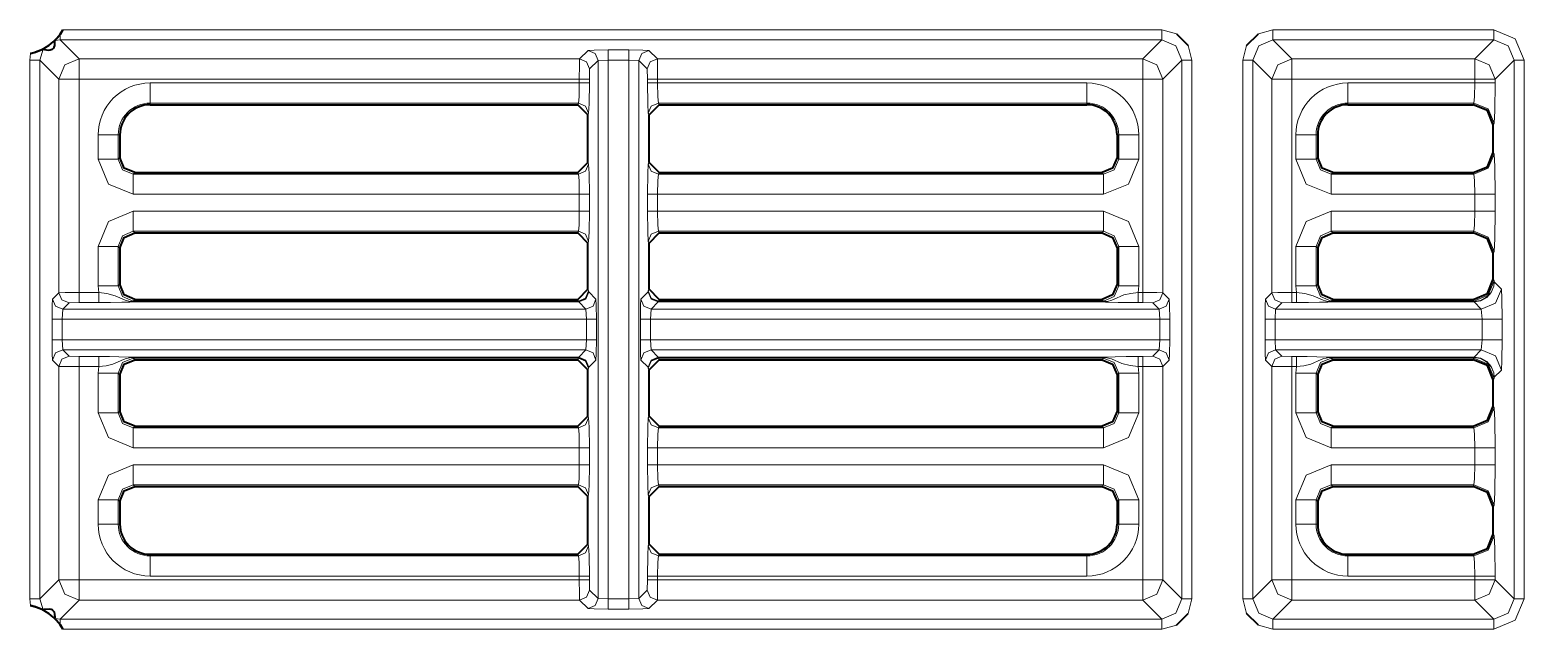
# Model space of a CAD drawing. Header units: millimetres. Extents: x 0 to 2941, y -405 to 1422.
# Drawn here: x 194.6 to 268.8, y 915.7 to 945.5 of the extents above; entities that cross this region are included whole.
import ezdxf

# ---------------------------------------------------------------- set-up
doc = ezdxf.new("R2010")
doc.units = ezdxf.units.MM
doc.layers.add('FINE', color=9, linetype='Continuous')
doc.layers.add('OUTLINE', color=7, linetype='Continuous')

msp = doc.modelspace()

# ---------------------------------------------------------------- linework, layer by layer
at = {"layer": 'FINE', "lineweight": 9}
for p, q in [((195.824, 944.944), (196.079, 944.977)), ((197.023, 944.034), (196.079, 944.977)), ((196.079, 944.977), (250.804, 944.977)), ((250.804, 945.477), (196.224, 945.477)), ((250.804, 944.977), (249.86, 944.034)), ((251.531, 945.289), (250.804, 945.477)), ((256.329, 945.477), (255.602, 945.289)), ((267.304, 945.477), (256.329, 945.477)), ((256.329, 944.977), (267.304, 944.977)), ((257.273, 944.034), (256.329, 944.977)), ((266.36, 944.034), (267.304, 944.977)), ((194.615, 944.301), (194.58, 943.978)), ((195.079, 943.978), (195.237, 944.517)), ((222.304, 944.454), (221.884, 944.034)), ((224.33, 944.479), (223.304, 944.479)), ((225.749, 944.034), (225.329, 944.454)), ((255.018, 944.705), (254.83, 943.978)), ((194.58, 943.978), (194.58, 917.203)), ((221.884, 944.034), (197.023, 944.034)), ((222.371, 943.034), (222.384, 943.534)), ((222.384, 943.534), (222.804, 943.954)), ((222.804, 943.954), (223.304, 943.979)), ((222.804, 943.954), (222.804, 917.227)), ((223.304, 943.979), (224.33, 943.979)), ((223.304, 917.202), (223.304, 943.979)), ((224.33, 943.979), (224.829, 943.954)), ((224.33, 943.979), (224.33, 917.202)), ((224.829, 943.954), (225.249, 943.534)), ((224.829, 917.227), (224.829, 943.954)), ((225.249, 943.534), (225.262, 943.034)), ((249.86, 944.034), (225.749, 944.034)), ((250.86, 943.034), (251.804, 943.978)), ((251.804, 943.978), (251.804, 917.203)), ((254.83, 943.978), (254.83, 917.203)), ((255.33, 917.203), (255.33, 943.978)), ((255.33, 943.978), (256.273, 943.034)), ((266.36, 944.034), (257.273, 944.034)), ((268.304, 943.978), (267.36, 943.034)), ((268.304, 917.203), (268.304, 943.978)), ((268.804, 943.978), (268.804, 917.203)), ((196.023, 943.034), (196.023, 932.415)), ((197.023, 943.034), (221.871, 943.034)), ((222.371, 942.839), (222.371, 943.034)), ((225.262, 943.034), (225.262, 942.839)), ((247.085, 942.839), (225.762, 942.839)), ((256.273, 943.034), (256.273, 932.415)), ((257.273, 943.034), (266.36, 943.034)), ((266.36, 942.839), (260.049, 942.839)), ((266.36, 942.839), (266.36, 943.034)), ((267.36, 943.034), (267.36, 942.839)), ((200.549, 941.84), (221.834, 941.84)), ((200.549, 941.759), (200.549, 941.84)), ((221.834, 941.84), (221.793, 941.759)), ((222.293, 941.258), (222.334, 941.341)), ((225.299, 941.341), (225.34, 941.258)), ((247.085, 941.84), (247.085, 941.759)), ((260.049, 941.84), (266.311, 941.84)), ((260.049, 941.759), (260.049, 941.84)), ((266.27, 941.759), (266.311, 941.84)), ((267.31, 940.841), (267.269, 940.758)), ((198.967, 940.258), (199.049, 940.258)), ((198.967, 939.055), (198.967, 940.258)), ((248.585, 940.258), (248.666, 940.258)), ((248.666, 940.258), (248.666, 939.055)), ((249.665, 939.055), (249.665, 940.258)), ((257.469, 940.258), (257.469, 939.055)), ((258.467, 940.258), (258.549, 940.258)), ((258.467, 939.055), (258.467, 940.258)), ((199.049, 939.136), (198.967, 939.055)), ((248.666, 939.055), (248.585, 939.136)), ((258.549, 939.136), (258.467, 939.055)), ((267.269, 939.387), (267.31, 939.305)), ((199.716, 938.306), (199.798, 938.388)), ((221.834, 938.306), (199.716, 938.306)), ((221.793, 938.388), (221.834, 938.306)), ((222.334, 938.805), (222.293, 938.887)), ((225.34, 938.887), (225.299, 938.805)), ((225.799, 938.306), (225.84, 938.388)), ((247.917, 938.306), (225.799, 938.306)), ((247.836, 938.388), (247.917, 938.306)), ((259.216, 938.306), (259.298, 938.388)), ((266.311, 938.306), (259.216, 938.306)), ((266.311, 938.306), (266.27, 938.388)), ((199.716, 937.307), (221.871, 937.307)), ((222.371, 936.467), (222.371, 937.307)), ((225.262, 937.307), (225.262, 936.467)), ((225.762, 937.307), (247.917, 937.307)), ((225.762, 936.467), (225.762, 937.307)), ((259.216, 937.307), (266.36, 937.307)), ((266.36, 936.467), (266.36, 937.307)), ((267.36, 937.307), (267.36, 936.467)), ((247.917, 936.467), (225.762, 936.467)), ((266.36, 936.467), (259.216, 936.467)), ((199.716, 935.469), (221.834, 935.469)), ((199.798, 935.387), (199.716, 935.469)), ((221.834, 935.469), (221.793, 935.387)), ((225.799, 935.469), (247.917, 935.469)), ((225.84, 935.387), (225.799, 935.469)), ((247.917, 935.469), (247.836, 935.387)), ((259.216, 935.469), (266.311, 935.469)), ((259.298, 935.387), (259.216, 935.469)), ((266.27, 935.387), (266.311, 935.469)), ((198.967, 934.72), (199.049, 934.638)), ((198.967, 932.755), (198.967, 934.72)), ((222.293, 934.887), (222.334, 934.969)), ((249.665, 932.755), (249.665, 934.72)), ((267.31, 934.47), (267.269, 934.388)), ((267.269, 933.087), (267.31, 933.005)), ((267.31, 933.005), (267.32, 932.956)), ((196.023, 932.415), (195.708, 932.1)), ((199.049, 932.836), (198.967, 932.755)), ((222.334, 932.505), (222.293, 932.587)), ((225.299, 932.505), (225.291, 932.457)), ((225.34, 932.587), (225.299, 932.505)), ((256.273, 932.415), (255.958, 932.1)), ((267.32, 932.956), (267.675, 932.6)), ((196.182, 931.1), (196.208, 931.6)), ((196.208, 931.6), (196.523, 931.915)), ((222.199, 931.6), (196.208, 931.6)), ((196.523, 931.915), (197.023, 931.928)), ((197.023, 931.928), (197.999, 931.928)), ((199.716, 932.006), (199.798, 932.087)), ((221.842, 931.974), (199.716, 931.974)), ((199.716, 931.957), (221.842, 931.957)), ((221.834, 932.006), (221.842, 931.974)), ((221.842, 931.957), (222.199, 931.6)), ((222.199, 931.6), (222.225, 931.1)), ((225.408, 931.1), (225.434, 931.6)), ((225.434, 931.6), (225.791, 931.957)), ((250.675, 931.6), (225.434, 931.6)), ((225.791, 931.957), (247.917, 931.957)), ((225.799, 932.006), (225.84, 932.087)), ((247.917, 932.006), (225.799, 932.006)), ((247.836, 932.087), (247.917, 932.006)), ((249.634, 931.928), (249.86, 931.928)), ((249.86, 931.928), (250.36, 931.915)), ((250.36, 931.915), (250.675, 931.6)), ((250.675, 931.6), (250.701, 931.1)), ((256.432, 931.1), (256.458, 931.6)), ((256.458, 931.6), (256.773, 931.915)), ((266.676, 931.6), (256.458, 931.6)), ((256.773, 931.915), (257.273, 931.928)), ((257.273, 931.928), (257.499, 931.928)), ((266.318, 931.974), (259.216, 931.974)), ((259.216, 931.957), (266.318, 931.957)), ((266.311, 932.006), (266.27, 932.087)), ((266.322, 931.974), (266.311, 932.006)), ((266.318, 931.974), (266.322, 931.974)), ((266.676, 931.6), (266.318, 931.957)), ((266.714, 931.1), (266.676, 931.6)), ((195.682, 931.1), (195.682, 930.074)), ((196.182, 930.074), (196.182, 931.1)), ((225.408, 931.1), (250.701, 931.1)), ((225.408, 930.074), (225.408, 931.1)), ((250.701, 931.1), (250.701, 930.074)), ((251.201, 930.074), (251.201, 931.1)), ((255.933, 931.1), (255.933, 930.074)), ((256.432, 931.1), (266.714, 931.1)), ((256.432, 930.074), (256.432, 931.1)), ((266.714, 930.074), (266.714, 931.1)), ((267.714, 931.1), (267.714, 930.074)), ((222.225, 930.074), (196.182, 930.074)), ((196.208, 929.575), (196.182, 930.074)), ((250.701, 930.074), (225.408, 930.074)), ((225.434, 929.575), (225.408, 930.074)), ((250.701, 930.074), (250.675, 929.575)), ((256.458, 929.575), (256.432, 930.074)), ((266.714, 930.074), (256.432, 930.074)), ((266.676, 929.575), (266.714, 930.074)), ((196.208, 929.575), (222.199, 929.575)), ((196.523, 929.259), (196.208, 929.575)), ((222.199, 929.575), (221.842, 929.218)), ((225.434, 929.575), (250.675, 929.575)), ((225.791, 929.218), (225.434, 929.575)), ((250.675, 929.575), (250.36, 929.259)), ((256.458, 929.575), (266.676, 929.575)), ((256.773, 929.259), (256.458, 929.575)), ((266.318, 929.218), (266.676, 929.575)), ((195.708, 929.075), (196.023, 928.76)), ((196.023, 928.76), (196.023, 918.147)), ((197.023, 929.247), (196.523, 929.259)), ((197.999, 929.247), (197.023, 929.247)), ((197.023, 928.747), (197.999, 928.747)), ((197.023, 918.147), (197.023, 928.747)), ((197.999, 928.747), (197.969, 928.42)), ((221.842, 929.218), (199.716, 929.218)), ((199.716, 929.201), (221.842, 929.201)), ((221.834, 929.169), (221.793, 929.087)), ((221.842, 929.201), (221.834, 929.169)), ((222.293, 928.587), (222.334, 928.669)), ((222.334, 928.669), (222.342, 928.718)), ((224.934, 929.075), (225.291, 928.718)), ((225.291, 928.718), (225.299, 928.669)), ((225.299, 928.669), (225.34, 928.587)), ((247.917, 929.218), (225.791, 929.218)), ((225.791, 929.201), (247.917, 929.201)), ((225.799, 929.169), (225.791, 929.201)), ((225.799, 929.169), (247.917, 929.169)), ((225.84, 929.087), (225.799, 929.169)), ((247.917, 929.169), (247.836, 929.087)), ((249.86, 929.247), (249.634, 929.247)), ((249.634, 928.747), (249.86, 928.747)), ((249.665, 928.42), (249.634, 928.747)), ((250.36, 929.259), (249.86, 929.247)), ((255.958, 929.075), (256.273, 928.76)), ((257.273, 928.747), (257.499, 928.747)), ((257.499, 928.747), (257.469, 928.42)), ((266.318, 929.218), (259.216, 929.218)), ((259.216, 929.201), (266.318, 929.201)), ((259.298, 929.087), (259.216, 929.169)), ((259.216, 929.169), (266.311, 929.169)), ((266.27, 929.087), (266.311, 929.169)), ((266.311, 929.169), (266.322, 929.201)), ((266.318, 929.218), (266.325, 929.218)), ((266.322, 929.201), (266.318, 929.201)), ((267.675, 928.575), (267.32, 928.219)), ((198.967, 928.42), (199.049, 928.339)), ((198.967, 926.455), (198.967, 928.42)), ((248.585, 928.339), (248.666, 928.42)), ((248.666, 928.42), (248.666, 926.455)), ((249.665, 926.455), (249.665, 928.42)), ((258.467, 928.42), (258.549, 928.339)), ((258.467, 926.455), (258.467, 928.42)), ((267.31, 928.17), (267.269, 928.088)), ((267.32, 928.219), (267.31, 928.17)), ((199.049, 926.536), (198.967, 926.455)), ((248.666, 926.455), (248.585, 926.536)), ((258.549, 926.536), (258.467, 926.455)), ((267.269, 926.787), (267.31, 926.705)), ((199.716, 925.706), (199.798, 925.787)), ((222.334, 926.205), (222.293, 926.287)), ((225.34, 926.287), (225.299, 926.205)), ((225.799, 925.706), (225.84, 925.787)), ((247.917, 925.706), (225.799, 925.706)), ((247.836, 925.787), (247.917, 925.706)), ((266.311, 925.706), (266.27, 925.787)), ((199.716, 924.707), (221.871, 924.707)), ((222.371, 923.867), (222.371, 924.707)), ((225.262, 924.707), (225.262, 923.867)), ((225.762, 924.707), (247.917, 924.707)), ((225.762, 923.867), (225.762, 924.707)), ((259.216, 924.707), (266.36, 924.707)), ((266.36, 923.867), (266.36, 924.707)), ((267.36, 924.707), (267.36, 923.867)), ((247.917, 923.867), (225.762, 923.867)), ((266.36, 923.867), (259.216, 923.867)), ((247.917, 922.869), (247.836, 922.787)), ((259.216, 922.869), (266.311, 922.869)), ((259.298, 922.787), (259.216, 922.869)), ((266.27, 922.787), (266.311, 922.869)), ((198.967, 922.12), (199.049, 922.038)), ((198.967, 920.922), (198.967, 922.12)), ((222.293, 922.288), (222.334, 922.369)), ((225.299, 922.369), (225.34, 922.288)), ((248.585, 922.038), (248.666, 922.12)), ((248.666, 922.12), (248.666, 920.922)), ((249.665, 920.922), (249.665, 922.12)), ((258.467, 922.12), (258.549, 922.038)), ((267.31, 921.87), (267.269, 921.787)), ((199.049, 920.922), (198.967, 920.922)), ((248.666, 920.922), (248.585, 920.922)), ((267.269, 920.422), (267.31, 920.34)), ((222.334, 919.84), (222.293, 919.922)), ((225.34, 919.922), (225.299, 919.84)), ((221.793, 919.422), (221.834, 919.341)), ((225.799, 919.341), (225.84, 919.422)), ((247.085, 919.341), (225.799, 919.341)), ((247.085, 919.422), (247.085, 919.341)), ((266.311, 919.341), (266.27, 919.422)), ((200.549, 918.342), (221.871, 918.342)), ((222.371, 918.147), (222.371, 918.342)), ((225.262, 918.342), (225.262, 918.147)), ((260.049, 918.342), (266.36, 918.342)), ((266.36, 918.147), (266.36, 918.342)), ((267.36, 918.342), (267.36, 918.147)), ((196.023, 918.147), (195.079, 917.203)), ((222.384, 917.647), (222.371, 918.147)), ((222.804, 917.227), (222.384, 917.647)), ((225.249, 917.647), (224.829, 917.227)), ((225.262, 918.147), (225.249, 917.647)), ((251.804, 917.203), (250.86, 918.147)), ((267.36, 918.147), (268.304, 917.203)), ((194.58, 917.203), (194.615, 916.88)), ((196.079, 916.204), (197.023, 917.147)), ((197.023, 917.147), (221.884, 917.147)), ((221.884, 917.147), (222.304, 916.727)), ((223.304, 916.702), (224.33, 916.702)), ((224.829, 917.227), (224.33, 917.202)), ((225.329, 916.727), (225.749, 917.147)), ((225.749, 917.147), (249.86, 917.147)), ((252.115, 916.476), (252.303, 917.203)), ((254.83, 917.203), (255.018, 916.476)), ((256.329, 916.204), (257.273, 917.147)), ((257.273, 917.147), (266.36, 917.147)), ((267.304, 916.204), (266.36, 917.147)), ((196.079, 916.204), (195.824, 916.237)), ((267.304, 916.204), (256.329, 916.204)), ((196.224, 915.704), (250.804, 915.704)), ((250.804, 915.704), (251.531, 915.892)), ((255.602, 915.892), (256.329, 915.704)), ((256.329, 915.704), (267.304, 915.704))]:
    msp.add_line(p, q, dxfattribs=at)
for points in [[(196.079, 944.977), (196.079, 945.056), (196.079, 945.255)], [(250.804, 944.977), (250.804, 945.128), (250.804, 945.477)], [(250.804, 944.977), (251.511, 944.685), (251.804, 943.978)], [(255.33, 943.978), (255.622, 944.685), (256.329, 944.977)], [(256.329, 945.477), (256.329, 945.128), (256.329, 944.977)], [(267.304, 944.977), (267.304, 945.128), (267.304, 945.477)], [(267.304, 945.477), (268.365, 945.038), (268.804, 943.978)], [(267.304, 944.977), (268.011, 944.685), (268.304, 943.978)], [(223.304, 944.479), (222.606, 944.472), (222.304, 944.454)], [(222.804, 943.954), (222.657, 944.307), (222.304, 944.454)], [(223.304, 943.979), (223.304, 944.328), (223.304, 944.479)], [(224.33, 943.979), (224.33, 944.328), (224.33, 944.479)], [(225.329, 944.454), (225.027, 944.472), (224.33, 944.479)], [(224.829, 943.954), (224.976, 944.307), (225.329, 944.454)], [(252.303, 917.203), (252.303, 943.978), (252.115, 944.705)], [(195.079, 943.978), (194.928, 943.978), (194.58, 943.978)], [(195.079, 917.203), (195.079, 943.978), (196.023, 943.034)], [(197.023, 944.034), (196.316, 943.741), (196.023, 943.034)], [(197.023, 944.034), (197.023, 943.732), (197.023, 943.034)], [(221.884, 944.034), (221.875, 943.732), (221.871, 943.034)], [(222.384, 943.534), (222.237, 943.887), (221.884, 944.034)], [(225.249, 943.534), (225.396, 943.887), (225.749, 944.034)], [(225.762, 943.034), (225.758, 943.732), (225.749, 944.034)], [(249.86, 944.034), (249.86, 943.732), (249.86, 943.034)], [(250.86, 943.034), (250.567, 943.741), (249.86, 944.034)], [(252.303, 943.978), (251.954, 943.978), (251.804, 943.978)], [(254.83, 943.978), (255.179, 943.978), (255.33, 943.978)], [(257.273, 944.034), (256.566, 943.741), (256.273, 943.034)], [(257.273, 944.034), (257.273, 943.732), (257.273, 943.034)], [(266.36, 944.034), (267.067, 943.741), (267.36, 943.034)], [(266.36, 943.034), (266.36, 943.732), (266.36, 944.034)], [(268.804, 943.978), (268.455, 943.978), (268.304, 943.978)], [(196.023, 943.034), (196.325, 943.034), (197.023, 943.034)], [(197.999, 932.428), (197.023, 932.428), (197.023, 943.034)], [(221.871, 943.034), (221.871, 942.839), (200.549, 942.839)], [(200.549, 941.84), (200.549, 942.15), (200.549, 942.839)], [(221.871, 942.839), (221.861, 942.15), (221.834, 941.84)], [(222.371, 943.034), (222.22, 943.034), (221.871, 943.034)], [(222.371, 942.839), (222.22, 942.839), (221.871, 942.839)], [(222.334, 941.341), (222.36, 941.806), (222.371, 942.839)], [(225.262, 943.034), (225.413, 943.034), (225.762, 943.034)], [(225.262, 942.839), (225.413, 942.839), (225.762, 942.839)], [(225.262, 942.839), (225.273, 941.806), (225.299, 941.341)], [(225.762, 942.839), (225.762, 943.034), (249.86, 943.034)], [(225.799, 941.84), (225.773, 942.15), (225.762, 942.839)], [(247.085, 941.84), (247.085, 942.15), (247.085, 942.839)], [(249.86, 943.034), (249.86, 932.428), (249.634, 932.428), (249.665, 932.755)], [(249.86, 943.034), (250.558, 943.034), (250.86, 943.034)], [(251.175, 932.1), (250.86, 932.415), (250.86, 943.034)], [(256.273, 943.034), (256.575, 943.034), (257.273, 943.034)], [(257.499, 932.428), (257.273, 932.428), (257.273, 943.034)], [(260.049, 941.84), (260.049, 942.15), (260.049, 942.839)], [(266.311, 941.84), (266.346, 942.15), (266.36, 942.839)], [(266.36, 943.034), (267.058, 943.034), (267.36, 943.034)], [(266.36, 942.839), (267.058, 942.839), (267.36, 942.839)], [(267.36, 942.839), (267.346, 941.462), (267.31, 940.841)], [(222.334, 941.341), (222.187, 941.693), (221.834, 941.84)], [(225.299, 941.341), (225.446, 941.693), (225.799, 941.84)], [(225.84, 941.759), (225.799, 941.84), (247.085, 941.84)], [(266.311, 941.84), (267.017, 941.547), (267.31, 940.841)], [(197.969, 940.258), (198.657, 940.258), (198.967, 940.258)], [(197.969, 940.258), (197.969, 939.055), (198.48, 937.819), (199.716, 937.307)], [(248.666, 940.258), (248.976, 940.258), (249.665, 940.258)], [(257.469, 940.258), (258.157, 940.258), (258.467, 940.258)], [(197.969, 939.055), (198.657, 939.055), (198.967, 939.055)], [(199.716, 938.306), (199.185, 938.524), (198.967, 939.055)], [(248.666, 939.055), (248.448, 938.524), (247.917, 938.306)], [(247.917, 937.307), (249.153, 937.819), (249.665, 939.055)], [(248.666, 939.055), (248.976, 939.055), (249.665, 939.055)], [(257.469, 939.055), (258.157, 939.055), (258.467, 939.055)], [(257.469, 939.055), (257.98, 937.819), (259.216, 937.307)], [(259.216, 938.306), (258.685, 938.524), (258.467, 939.055)], [(266.311, 938.306), (267.017, 938.599), (267.31, 939.305)], [(267.31, 939.305), (267.346, 938.684), (267.36, 937.307)], [(199.716, 937.307), (199.716, 937.996), (199.716, 938.306)], [(221.834, 938.306), (222.187, 938.452), (222.334, 938.805)], [(221.834, 938.306), (221.861, 937.996), (221.871, 937.307)], [(222.371, 937.307), (222.36, 938.34), (222.334, 938.805)], [(225.299, 938.805), (225.273, 938.34), (225.262, 937.307)], [(225.299, 938.805), (225.446, 938.452), (225.799, 938.306)], [(225.762, 937.307), (225.773, 937.996), (225.799, 938.306)], [(247.917, 937.307), (247.917, 937.996), (247.917, 938.306)], [(259.216, 937.307), (259.216, 937.996), (259.216, 938.306)], [(266.36, 937.307), (266.346, 937.996), (266.311, 938.306)], [(221.871, 937.307), (221.871, 936.467), (199.716, 936.467)], [(222.371, 937.307), (222.22, 937.307), (221.871, 937.307)], [(225.762, 937.307), (225.413, 937.307), (225.262, 937.307)], [(266.36, 937.307), (267.058, 937.307), (267.36, 937.307)], [(199.716, 936.467), (198.48, 935.956), (197.969, 934.72)], [(199.716, 936.467), (199.716, 935.779), (199.716, 935.469)], [(221.871, 936.467), (221.861, 935.779), (221.834, 935.469)], [(222.371, 936.467), (222.22, 936.467), (221.871, 936.467)], [(222.334, 934.969), (222.36, 935.435), (222.371, 936.467)], [(225.762, 936.467), (225.413, 936.467), (225.262, 936.467)], [(225.262, 936.467), (225.273, 935.435), (225.299, 934.969), (225.34, 934.887)], [(225.799, 935.469), (225.773, 935.779), (225.762, 936.467)], [(247.917, 936.467), (247.917, 935.779), (247.917, 935.469)], [(249.665, 934.72), (249.153, 935.956), (247.917, 936.467)], [(259.216, 936.467), (257.98, 935.956), (257.469, 934.72)], [(259.216, 936.467), (259.216, 935.779), (259.216, 935.469)], [(266.311, 935.469), (266.346, 935.779), (266.36, 936.467)], [(266.36, 936.467), (267.058, 936.467), (267.36, 936.467)], [(267.36, 936.467), (267.346, 935.091), (267.31, 934.47)], [(198.967, 934.72), (199.185, 935.251), (199.716, 935.469)], [(222.334, 934.969), (222.187, 935.322), (221.834, 935.469)], [(225.799, 935.469), (225.446, 935.322), (225.299, 934.969)], [(247.917, 935.469), (248.448, 935.251), (248.666, 934.72)], [(258.467, 934.72), (258.685, 935.251), (259.216, 935.469)], [(266.311, 935.469), (267.017, 935.176), (267.31, 934.47)], [(198.967, 934.72), (198.657, 934.72), (197.969, 934.72)], [(197.969, 934.72), (197.969, 932.755), (197.999, 932.428)], [(248.585, 934.638), (248.666, 934.72), (248.666, 932.755), (248.585, 932.836)], [(249.665, 934.72), (248.976, 934.72), (248.666, 934.72)], [(258.467, 934.72), (258.157, 934.72), (257.469, 934.72)], [(257.469, 934.72), (257.469, 932.755), (257.499, 932.428)], [(258.549, 932.836), (258.467, 932.755), (258.467, 934.72), (258.549, 934.638)], [(266.311, 932.006), (267.017, 932.299), (267.31, 933.005)], [(197.023, 932.428), (196.325, 932.424), (196.023, 932.415)], [(196.523, 931.915), (196.17, 932.062), (196.023, 932.415)], [(197.023, 931.928), (197.023, 932.079), (197.023, 932.428)], [(198.967, 932.755), (198.657, 932.755), (197.969, 932.755)], [(197.999, 931.928), (197.999, 932.079), (197.999, 932.428)], [(199.716, 931.974), (199.646, 931.976), (199.559, 931.985), (199.32, 932.045), (198.82, 932.267), (198.406, 932.378), (197.999, 932.428)], [(199.716, 932.006), (199.185, 932.224), (198.967, 932.755)], [(222.334, 932.505), (222.187, 932.153), (221.834, 932.006)], [(222.342, 932.457), (222.194, 932.117), (221.842, 931.974)], [(222.342, 932.457), (222.195, 932.104), (221.842, 931.957)], [(222.699, 932.1), (222.342, 932.457), (222.334, 932.505)], [(225.291, 932.457), (224.934, 932.1), (224.916, 931.798), (224.909, 931.1)], [(225.791, 931.957), (225.438, 932.104), (225.291, 932.457)], [(225.791, 931.974), (225.439, 932.117), (225.291, 932.457)], [(225.799, 932.006), (225.446, 932.153), (225.299, 932.505)], [(248.666, 932.755), (248.448, 932.224), (247.917, 932.006)], [(249.634, 932.428), (249.27, 932.385), (248.927, 932.307), (248.409, 932.082), (248.272, 932.031), (248.166, 932.002), (248.02, 931.979), (247.95, 931.974), (247.917, 931.974)], [(249.665, 932.755), (248.976, 932.755), (248.666, 932.755)], [(249.634, 932.428), (249.634, 932.079), (249.634, 931.928)], [(249.86, 932.428), (249.86, 932.079), (249.86, 931.928)], [(250.86, 932.415), (250.558, 932.424), (249.86, 932.428)], [(250.86, 932.415), (250.713, 932.062), (250.36, 931.915)], [(257.273, 932.428), (256.575, 932.424), (256.273, 932.415)], [(256.773, 931.915), (256.42, 932.062), (256.273, 932.415)], [(257.273, 931.928), (257.273, 932.079), (257.273, 932.428)], [(258.467, 932.755), (258.157, 932.755), (257.469, 932.755)], [(257.499, 931.928), (257.499, 932.079), (257.499, 932.428)], [(259.216, 931.974), (259.146, 931.976), (259.059, 931.985), (258.82, 932.045), (258.32, 932.267), (257.906, 932.378), (257.499, 932.428)], [(259.216, 932.006), (258.685, 932.224), (258.467, 932.755)], [(266.318, 931.957), (266.325, 931.957), (266.654, 932.015), (266.945, 932.178), (267.167, 932.427), (267.295, 932.738), (267.319, 932.932), (267.32, 932.956)], [(266.322, 931.974), (266.651, 932.031), (266.943, 932.19), (267.166, 932.435), (267.294, 932.74), (267.319, 932.932), (267.32, 932.956)], [(266.676, 931.6), (267.382, 931.893), (267.675, 932.6)], [(267.675, 932.6), (267.702, 932.147), (267.714, 931.1)], [(195.708, 932.1), (195.69, 931.798), (195.682, 931.1)], [(196.208, 931.6), (195.854, 931.747), (195.708, 932.1)], [(197.999, 931.928), (198.591, 931.931), (199.139, 931.941), (199.547, 931.953), (199.655, 931.957), (199.689, 931.957), (199.716, 931.957)], [(221.793, 932.087), (221.834, 932.006), (199.716, 932.006)], [(199.716, 932.006), (199.716, 931.995), (199.716, 931.974)], [(199.716, 931.957), (199.716, 931.962), (199.716, 931.974)], [(221.842, 931.974), (221.842, 931.962), (221.842, 931.957)], [(222.699, 932.1), (222.553, 931.747), (222.199, 931.6)], [(222.725, 930.074), (222.725, 931.1), (222.717, 931.798), (222.699, 932.1)], [(225.434, 931.6), (225.081, 931.747), (224.934, 932.1)], [(247.917, 932.006), (247.917, 931.995), (247.917, 931.974), (225.791, 931.974), (225.799, 932.006)], [(225.791, 931.957), (225.791, 931.962), (225.791, 931.974)], [(247.917, 931.974), (247.917, 931.962), (247.917, 931.957)], [(247.917, 931.957), (247.93, 931.957), (247.957, 931.957), (248.016, 931.956), (248.065, 931.954), (248.139, 931.952), (248.633, 931.937), (249.104, 931.931), (249.634, 931.928)], [(251.175, 932.1), (251.029, 931.747), (250.675, 931.6)], [(251.201, 931.1), (251.193, 931.798), (251.175, 932.1)], [(255.958, 932.1), (255.94, 931.798), (255.933, 931.1)], [(256.458, 931.6), (256.105, 931.747), (255.958, 932.1)], [(257.499, 931.928), (258.091, 931.931), (258.639, 931.941), (259.047, 931.953), (259.155, 931.957), (259.189, 931.957), (259.216, 931.957)], [(266.311, 932.006), (259.216, 932.006), (259.298, 932.087)], [(259.216, 932.006), (259.216, 931.995), (259.216, 931.974)], [(259.216, 931.957), (259.216, 931.962), (259.216, 931.974)], [(266.318, 931.957), (266.318, 931.962), (266.318, 931.974)], [(266.322, 931.974), (266.323, 931.962), (266.325, 931.957)], [(196.182, 931.1), (195.833, 931.1), (195.682, 931.1)], [(196.182, 931.1), (222.225, 931.1), (222.225, 930.074), (222.199, 929.575)], [(222.725, 931.1), (222.574, 931.1), (222.225, 931.1)], [(225.408, 931.1), (225.06, 931.1), (224.909, 931.1)], [(224.909, 931.1), (224.909, 930.074), (224.916, 929.377), (224.934, 929.075)], [(251.201, 931.1), (251.05, 931.1), (250.701, 931.1)], [(255.933, 931.1), (256.083, 931.1), (256.432, 931.1)], [(266.714, 931.1), (267.412, 931.1), (267.714, 931.1)], [(196.182, 930.074), (195.833, 930.074), (195.682, 930.074)], [(195.682, 930.074), (195.69, 929.377), (195.708, 929.075)], [(222.725, 930.074), (222.574, 930.074), (222.225, 930.074)], [(222.342, 928.718), (222.699, 929.075), (222.717, 929.377), (222.725, 930.074)], [(225.408, 930.074), (225.06, 930.074), (224.909, 930.074)], [(251.201, 930.074), (251.05, 930.074), (250.701, 930.074)], [(251.175, 929.075), (251.193, 929.377), (251.201, 930.074)], [(255.933, 930.074), (256.083, 930.074), (256.432, 930.074)], [(255.933, 930.074), (255.94, 929.377), (255.958, 929.075)], [(266.714, 930.074), (267.412, 930.074), (267.714, 930.074)], [(267.714, 930.074), (267.702, 929.028), (267.675, 928.575)], [(196.208, 929.575), (195.854, 929.428), (195.708, 929.075)], [(222.699, 929.075), (222.553, 929.428), (222.199, 929.575)], [(225.434, 929.575), (225.081, 929.428), (224.934, 929.075)], [(251.175, 929.075), (251.029, 929.428), (250.675, 929.575)], [(255.958, 929.075), (256.105, 929.428), (256.458, 929.575)], [(266.676, 929.575), (267.382, 929.282), (267.675, 928.575)], [(196.523, 929.259), (196.17, 929.113), (196.023, 928.76)], [(196.023, 928.76), (196.325, 928.75), (197.023, 928.747)], [(197.023, 929.247), (197.023, 929.096), (197.023, 928.747)], [(197.999, 929.247), (197.999, 929.096), (197.999, 928.747)], [(199.716, 929.218), (199.704, 929.218), (199.676, 929.218), (199.617, 929.219), (199.568, 929.221), (199.494, 929.223), (199, 929.237), (198.529, 929.244), (197.999, 929.247)], [(197.999, 928.747), (198.363, 928.79), (198.706, 928.868), (199.224, 929.092), (199.361, 929.144), (199.468, 929.173), (199.613, 929.196), (199.683, 929.2), (199.716, 929.201)], [(198.967, 928.42), (199.185, 928.951), (199.716, 929.169)], [(199.716, 929.218), (199.716, 929.213), (199.716, 929.201)], [(199.716, 929.201), (199.716, 929.179), (199.716, 929.169)], [(199.798, 929.087), (199.716, 929.169), (221.834, 929.169)], [(222.334, 928.669), (222.187, 929.022), (221.834, 929.169)], [(222.342, 928.718), (222.195, 929.071), (221.842, 929.218)], [(221.842, 929.218), (221.842, 929.213), (221.842, 929.201)], [(222.342, 928.718), (222.194, 929.058), (221.842, 929.201)], [(225.791, 929.218), (225.438, 929.071), (225.291, 928.718)], [(225.791, 929.201), (225.439, 929.058), (225.291, 928.718)], [(225.799, 929.169), (225.446, 929.022), (225.299, 928.669)], [(249.86, 928.747), (249.86, 918.147), (225.762, 918.147)], [(225.791, 929.201), (225.791, 929.213), (225.791, 929.218)], [(249.634, 929.247), (249.042, 929.244), (248.494, 929.234), (248.086, 929.221), (247.978, 929.218), (247.944, 929.218), (247.917, 929.218)], [(247.917, 929.201), (247.917, 929.213), (247.917, 929.218)], [(247.917, 929.201), (247.917, 929.179), (247.917, 929.169)], [(247.917, 929.201), (247.988, 929.199), (248.074, 929.189), (248.314, 929.13), (248.813, 928.908), (249.227, 928.797), (249.634, 928.747)], [(247.917, 929.169), (248.448, 928.951), (248.666, 928.42)], [(249.634, 928.747), (249.634, 929.096), (249.634, 929.247)], [(249.86, 928.747), (249.86, 929.096), (249.86, 929.247)], [(249.86, 928.747), (250.558, 928.75), (250.86, 928.76)], [(250.86, 928.76), (250.713, 929.113), (250.36, 929.259)], [(250.86, 918.147), (250.86, 928.76), (251.175, 929.075)], [(256.273, 928.76), (256.273, 918.147), (255.33, 917.203)], [(256.273, 928.76), (256.42, 929.113), (256.773, 929.259)], [(256.273, 928.76), (256.575, 928.75), (257.273, 928.747)], [(257.499, 929.247), (257.273, 929.247), (256.773, 929.259)], [(257.273, 928.747), (257.273, 929.096), (257.273, 929.247)], [(266.36, 918.147), (257.273, 918.147), (257.273, 928.747)], [(257.499, 928.747), (257.499, 929.096), (257.499, 929.247)], [(259.216, 929.218), (259.204, 929.218), (259.176, 929.218), (259.117, 929.219), (259.068, 929.221), (258.994, 929.223), (258.5, 929.237), (258.029, 929.244), (257.499, 929.247)], [(257.499, 928.747), (257.863, 928.79), (258.206, 928.868), (258.724, 929.092), (258.861, 929.144), (258.968, 929.173), (259.113, 929.196), (259.183, 929.2), (259.216, 929.201)], [(258.467, 928.42), (258.685, 928.951), (259.216, 929.169)], [(259.216, 929.201), (259.216, 929.213), (259.216, 929.218)], [(259.216, 929.201), (259.216, 929.179), (259.216, 929.169)], [(266.311, 929.169), (267.017, 928.876), (267.31, 928.17)], [(266.318, 929.201), (266.318, 929.213), (266.318, 929.218)], [(266.322, 929.201), (266.323, 929.212), (266.325, 929.218), (266.654, 929.159), (266.945, 928.997), (267.167, 928.747), (267.295, 928.437), (267.319, 928.243), (267.32, 928.219)], [(266.322, 929.201), (266.651, 929.144), (266.943, 928.985), (267.166, 928.74), (267.294, 928.434), (267.319, 928.243), (267.32, 928.219)], [(198.967, 928.42), (198.657, 928.42), (197.969, 928.42)], [(197.969, 928.42), (197.969, 926.455), (198.48, 925.219), (199.716, 924.707)], [(249.665, 928.42), (248.976, 928.42), (248.666, 928.42)], [(258.467, 928.42), (258.157, 928.42), (257.469, 928.42)], [(257.469, 928.42), (257.469, 926.455), (257.98, 925.219), (259.216, 924.707)], [(198.967, 926.455), (198.657, 926.455), (197.969, 926.455)], [(199.716, 925.706), (199.185, 925.924), (198.967, 926.455)], [(248.666, 926.455), (248.448, 925.924), (247.917, 925.706)], [(247.917, 924.707), (249.153, 925.219), (249.665, 926.455)], [(249.665, 926.455), (248.976, 926.455), (248.666, 926.455)], [(258.467, 926.455), (258.157, 926.455), (257.469, 926.455)], [(259.216, 925.706), (258.685, 925.924), (258.467, 926.455)], [(266.311, 925.706), (267.017, 925.999), (267.31, 926.705)], [(267.31, 926.705), (267.346, 926.084), (267.36, 924.707)], [(221.793, 925.787), (221.834, 925.706), (199.716, 925.706)], [(199.716, 925.706), (199.716, 925.396), (199.716, 924.707)], [(221.834, 925.706), (222.187, 925.853), (222.334, 926.205)], [(221.834, 925.706), (221.861, 925.396), (221.871, 924.707)], [(222.371, 924.707), (222.36, 925.74), (222.334, 926.205)], [(225.299, 926.205), (225.273, 925.74), (225.262, 924.707)], [(225.299, 926.205), (225.446, 925.853), (225.799, 925.706)], [(225.762, 924.707), (225.773, 925.396), (225.799, 925.706)], [(247.917, 925.706), (247.917, 925.396), (247.917, 924.707)], [(266.311, 925.706), (259.216, 925.706), (259.298, 925.787)], [(259.216, 925.706), (259.216, 925.396), (259.216, 924.707)], [(266.36, 924.707), (266.346, 925.396), (266.311, 925.706)], [(221.871, 924.707), (221.871, 923.867), (199.716, 923.867)], [(221.871, 924.707), (222.22, 924.707), (222.371, 924.707)], [(225.262, 924.707), (225.413, 924.707), (225.762, 924.707)], [(266.36, 924.707), (267.058, 924.707), (267.36, 924.707)], [(199.716, 923.867), (198.48, 923.356), (197.969, 922.12)], [(199.716, 922.869), (199.716, 923.179), (199.716, 923.867)], [(221.871, 923.867), (221.861, 923.179), (221.834, 922.869)], [(222.371, 923.867), (222.22, 923.867), (221.871, 923.867)], [(222.334, 922.369), (222.36, 922.835), (222.371, 923.867)], [(225.762, 923.867), (225.413, 923.867), (225.262, 923.867)], [(225.262, 923.867), (225.273, 922.835), (225.299, 922.369)], [(225.799, 922.869), (225.773, 923.179), (225.762, 923.867)], [(247.917, 922.869), (247.917, 923.179), (247.917, 923.867)], [(249.665, 922.12), (249.153, 923.356), (247.917, 923.867)], [(259.216, 923.867), (257.98, 923.356), (257.469, 922.12)], [(259.216, 922.869), (259.216, 923.179), (259.216, 923.867)], [(266.311, 922.869), (266.346, 923.179), (266.36, 923.867)], [(266.36, 923.867), (267.058, 923.867), (267.36, 923.867)], [(267.36, 923.867), (267.346, 922.491), (267.31, 921.87)], [(198.967, 922.12), (199.185, 922.651), (199.716, 922.869)], [(199.798, 922.787), (199.716, 922.869), (221.834, 922.869), (221.793, 922.787)], [(222.334, 922.369), (222.187, 922.722), (221.834, 922.869)], [(225.799, 922.869), (225.446, 922.722), (225.299, 922.369)], [(225.84, 922.787), (225.799, 922.869), (247.917, 922.869)], [(247.917, 922.869), (248.448, 922.651), (248.666, 922.12)], [(258.467, 922.12), (258.685, 922.651), (259.216, 922.869)], [(266.311, 922.869), (267.017, 922.576), (267.31, 921.87)], [(198.967, 922.12), (198.657, 922.12), (197.969, 922.12)], [(248.666, 922.12), (248.976, 922.12), (249.665, 922.12)], [(258.467, 922.12), (258.157, 922.12), (257.469, 922.12)], [(258.549, 920.922), (258.467, 920.922), (258.467, 922.12)], [(197.969, 920.922), (198.657, 920.922), (198.967, 920.922)], [(249.665, 920.922), (248.976, 920.922), (248.666, 920.922)], [(257.469, 920.922), (258.157, 920.922), (258.467, 920.922)], [(221.834, 919.341), (222.187, 919.488), (222.334, 919.84)], [(222.371, 918.342), (222.36, 919.375), (222.334, 919.84)], [(225.299, 919.84), (225.273, 919.375), (225.262, 918.342)], [(225.299, 919.84), (225.446, 919.488), (225.799, 919.341)], [(267.31, 920.34), (267.017, 919.634), (266.311, 919.341)], [(267.31, 920.34), (267.346, 919.719), (267.36, 918.342)], [(221.834, 919.341), (200.549, 919.341), (200.549, 919.422)], [(200.549, 918.342), (200.549, 919.031), (200.549, 919.341)], [(221.834, 919.341), (221.861, 919.031), (221.871, 918.342)], [(225.762, 918.342), (225.773, 919.031), (225.799, 919.341)], [(247.085, 918.342), (247.085, 919.031), (247.085, 919.341)], [(266.311, 919.341), (260.049, 919.341), (260.049, 919.422)], [(260.049, 918.342), (260.049, 919.031), (260.049, 919.341)], [(266.36, 918.342), (266.346, 919.031), (266.311, 919.341)], [(221.871, 918.342), (221.871, 918.147), (197.023, 918.147)], [(221.871, 918.342), (222.22, 918.342), (222.371, 918.342)], [(225.262, 918.342), (225.413, 918.342), (225.762, 918.342)], [(225.762, 918.147), (225.762, 918.342), (247.085, 918.342)], [(267.36, 918.342), (267.058, 918.342), (266.36, 918.342)], [(196.023, 918.147), (196.316, 917.44), (197.023, 917.147)], [(196.023, 918.147), (196.325, 918.147), (197.023, 918.147)], [(197.023, 918.147), (197.023, 917.449), (197.023, 917.147)], [(222.371, 918.147), (222.22, 918.147), (221.871, 918.147)], [(221.871, 918.147), (221.875, 917.449), (221.884, 917.147)], [(222.384, 917.647), (222.237, 917.294), (221.884, 917.147)], [(225.249, 917.647), (225.396, 917.294), (225.749, 917.147)], [(225.262, 918.147), (225.413, 918.147), (225.762, 918.147)], [(225.749, 917.147), (225.758, 917.449), (225.762, 918.147)], [(249.86, 918.147), (249.86, 917.449), (249.86, 917.147)], [(249.86, 917.147), (250.567, 917.44), (250.86, 918.147)], [(249.86, 918.147), (250.558, 918.147), (250.86, 918.147)], [(256.273, 918.147), (256.566, 917.44), (257.273, 917.147)], [(256.273, 918.147), (256.575, 918.147), (257.273, 918.147)], [(257.273, 918.147), (257.273, 917.449), (257.273, 917.147)], [(267.36, 918.147), (267.058, 918.147), (266.36, 918.147)], [(267.36, 918.147), (267.067, 917.44), (266.36, 917.147)], [(266.36, 917.147), (266.36, 917.449), (266.36, 918.147)], [(195.237, 916.664), (195.079, 917.203), (194.928, 917.203), (194.58, 917.203)], [(249.86, 917.147), (250.804, 916.204), (196.079, 916.204)], [(222.804, 917.227), (222.657, 916.874), (222.304, 916.727)], [(222.304, 916.727), (222.606, 916.709), (223.304, 916.702)], [(224.33, 917.202), (223.304, 917.202), (222.804, 917.227)], [(223.304, 917.202), (223.304, 916.852), (223.304, 916.702)], [(224.33, 917.202), (224.33, 916.852), (224.33, 916.702)], [(224.33, 916.702), (225.027, 916.709), (225.329, 916.727)], [(224.829, 917.227), (224.976, 916.874), (225.329, 916.727)], [(251.804, 917.203), (251.511, 916.496), (250.804, 916.204)], [(252.303, 917.203), (251.954, 917.203), (251.804, 917.203)], [(254.83, 917.203), (255.179, 917.203), (255.33, 917.203)], [(256.329, 916.204), (255.622, 916.496), (255.33, 917.203)], [(268.304, 917.203), (268.011, 916.496), (267.304, 916.204)], [(268.804, 917.203), (268.365, 916.143), (267.304, 915.704)], [(268.304, 917.203), (268.455, 917.203), (268.804, 917.203)], [(196.079, 915.926), (196.079, 916.125), (196.079, 916.204)], [(250.804, 915.704), (250.804, 916.052), (250.804, 916.204)], [(256.329, 916.204), (256.329, 916.052), (256.329, 915.704)], [(267.304, 915.704), (267.304, 916.052), (267.304, 916.204)]]:
    msp.add_lwpolyline(points, dxfattribs=at)
for points in [[(200.549, 942.838, 0.414223), (197.969, 940.258)], [(249.665, 940.258, 0.414218), (247.085, 942.838)], [(260.049, 942.838, 0.414209), (257.469, 940.258)], [(200.549, 941.84, 0.414245), (198.967, 940.258)], [(248.666, 940.258, 0.414206), (247.085, 941.84)], [(260.049, 941.84, 0.414222), (258.467, 940.258)], [(197.969, 922.12), (197.969, 920.922, 0.414204), (200.549, 918.342)], [(257.469, 922.12), (257.469, 920.922, 0.414218), (260.049, 918.342)], [(198.967, 920.922, 0.414214), (200.549, 919.341)], [(247.085, 919.341, 0.41419), (248.666, 920.922)], [(247.085, 918.342, 0.414209), (249.665, 920.922)], [(258.467, 920.922, 0.414237), (260.049, 919.341)]]:
    msp.add_lwpolyline(points, format="xyb", dxfattribs=at)
at = {"layer": 'OUTLINE', "lineweight": 40}
for p, q in [((196.224, 945.477), (196.079, 945.255)), ((251.531, 945.289), (252.115, 944.705)), ((255.018, 944.705), (255.602, 945.289)), ((200.549, 941.759), (221.793, 941.759)), ((221.793, 941.759), (222.293, 941.258)), ((222.293, 938.887), (222.293, 941.258)), ((225.34, 941.258), (225.84, 941.759)), ((225.34, 938.887), (225.34, 941.258)), ((225.84, 941.759), (247.085, 941.759)), ((260.049, 941.759), (266.27, 941.759)), ((267.269, 939.387), (267.269, 940.758)), ((199.049, 940.258), (199.049, 939.136)), ((258.549, 940.258), (258.549, 939.136)), ((199.798, 938.388), (221.793, 938.388)), ((222.293, 938.887), (221.793, 938.388)), ((225.84, 938.388), (225.34, 938.887)), ((225.84, 938.388), (247.836, 938.388)), ((259.298, 938.388), (266.27, 938.388)), ((199.798, 935.387), (221.793, 935.387)), ((221.793, 935.387), (222.293, 934.887)), ((225.84, 935.387), (247.836, 935.387)), ((259.298, 935.387), (266.27, 935.387)), ((199.049, 934.638), (199.049, 932.836)), ((222.293, 932.587), (222.293, 934.887)), ((248.585, 934.638), (248.585, 932.836)), ((258.549, 934.638), (258.549, 932.836)), ((267.269, 933.087), (267.269, 934.388)), ((222.293, 932.587), (221.793, 932.087)), ((225.84, 932.087), (225.34, 932.587)), ((199.798, 932.087), (221.793, 932.087)), ((225.84, 932.087), (247.836, 932.087)), ((259.298, 932.087), (266.27, 932.087)), ((199.798, 929.087), (221.793, 929.087)), ((221.793, 929.087), (222.293, 928.587)), ((222.293, 926.287), (222.293, 928.587)), ((225.34, 928.587), (225.84, 929.087)), ((225.34, 926.287), (225.34, 928.587)), ((225.84, 929.087), (247.836, 929.087)), ((259.298, 929.087), (266.27, 929.087)), ((199.049, 928.339), (199.049, 926.536)), ((258.549, 928.339), (258.549, 926.536)), ((267.269, 926.787), (267.269, 928.088)), ((199.798, 925.787), (221.793, 925.787)), ((222.293, 926.287), (221.793, 925.787)), ((225.84, 925.787), (225.34, 926.287)), ((225.84, 925.787), (247.836, 925.787)), ((259.298, 925.787), (266.27, 925.787)), ((199.798, 922.787), (221.793, 922.787)), ((221.793, 922.787), (222.293, 922.288)), ((225.34, 922.288), (225.84, 922.787)), ((225.84, 922.787), (247.836, 922.787)), ((259.298, 922.787), (266.27, 922.787)), ((199.049, 922.038), (199.049, 920.922)), ((222.293, 919.922), (222.293, 922.288)), ((225.34, 919.922), (225.34, 922.288)), ((248.585, 922.038), (248.585, 920.922)), ((258.549, 922.038), (258.549, 920.922)), ((222.293, 919.922), (221.793, 919.422)), ((225.84, 919.422), (225.34, 919.922)), ((200.549, 919.422), (221.793, 919.422)), ((251.531, 915.892), (252.115, 916.476)), ((255.602, 915.892), (255.018, 916.476))]:
    msp.add_line(p, q, dxfattribs=at)
for points in [[(194.615, 944.301, 0.207828), (196.224, 945.477)], [(200.549, 941.758, 0.414214), (199.049, 940.258)], [(248.585, 940.258, 0.414214), (247.085, 941.758)], [(260.049, 941.758, 0.414214), (258.549, 940.258)], [(199.049, 920.922, 0.414214), (200.549, 919.422)], [(225.84, 919.422), (247.085, 919.422, 0.414214), (248.585, 920.922)], [(258.549, 920.922, 0.414214), (260.049, 919.422)], [(196.224, 915.704, 0.207866), (194.615, 916.88)]]:
    msp.add_lwpolyline(points, format="xyb", dxfattribs=at)
for points in [[(195.237, 944.517), (195.311, 944.498), (195.481, 944.476), (195.592, 944.486), (195.687, 944.521), (195.702, 944.53), (195.709, 944.535), (195.712, 944.537), (195.714, 944.539), (195.717, 944.541), (195.719, 944.542), (195.721, 944.544), (195.725, 944.547), (195.734, 944.555), (195.752, 944.572), (195.782, 944.612), (195.821, 944.709), (195.824, 944.944)], [(196.079, 945.255), (195.945, 945.084), (195.866, 944.993), (195.832, 944.956), (195.824, 944.944)], [(195.237, 944.517), (195.218, 944.51), (195.153, 944.481), (194.987, 944.413), (194.769, 944.34), (194.615, 944.301)], [(267.269, 940.758), (266.977, 941.466), (266.27, 941.759)], [(248.585, 940.258), (248.585, 939.136), (248.365, 938.607), (247.836, 938.388)], [(199.798, 938.388), (199.268, 938.607), (199.049, 939.136)], [(259.298, 938.388), (258.768, 938.607), (258.549, 939.136)], [(266.27, 938.388), (266.977, 938.68), (267.269, 939.387)], [(199.049, 934.638), (199.268, 935.168), (199.798, 935.387)], [(225.34, 932.587), (225.34, 934.887), (225.84, 935.387)], [(247.836, 935.387), (248.365, 935.168), (248.585, 934.638)], [(258.549, 934.638), (258.768, 935.168), (259.298, 935.387)], [(267.269, 934.388), (266.977, 935.095), (266.27, 935.387)], [(266.27, 932.087), (266.977, 932.38), (267.269, 933.087)], [(199.798, 932.087), (199.268, 932.307), (199.049, 932.836)], [(248.585, 932.836), (248.365, 932.307), (247.836, 932.087)], [(259.298, 932.087), (258.768, 932.307), (258.549, 932.836)], [(199.049, 928.339), (199.268, 928.868), (199.798, 929.087)], [(247.836, 929.087), (248.365, 928.868), (248.585, 928.339)], [(258.549, 928.339), (258.768, 928.868), (259.298, 929.087)], [(267.269, 928.088), (266.977, 928.795), (266.27, 929.087)], [(248.585, 928.339), (248.585, 926.536), (248.365, 926.007), (247.836, 925.787)], [(199.798, 925.787), (199.268, 926.007), (199.049, 926.536)], [(259.298, 925.787), (258.768, 926.007), (258.549, 926.536)], [(266.27, 925.787), (266.977, 926.08), (267.269, 926.787)], [(199.049, 922.038), (199.268, 922.568), (199.798, 922.787)], [(247.836, 922.787), (248.365, 922.568), (248.585, 922.038)], [(258.549, 922.038), (258.768, 922.568), (259.298, 922.787)], [(260.049, 919.422), (266.27, 919.422), (266.977, 919.715), (267.269, 920.422), (267.269, 921.787), (266.977, 922.495), (266.27, 922.787)], [(194.615, 916.88), (194.856, 916.814), (195.04, 916.748), (195.171, 916.692), (195.221, 916.67), (195.237, 916.664)], [(195.824, 916.237), (195.832, 916.302), (195.826, 916.448), (195.797, 916.541), (195.742, 916.618), (195.729, 916.631), (195.722, 916.636), (195.72, 916.638), (195.717, 916.64), (195.715, 916.642), (195.712, 916.644), (195.709, 916.646), (195.701, 916.651), (195.681, 916.663), (195.639, 916.682), (195.54, 916.703), (195.285, 916.677), (195.237, 916.664)], [(195.824, 916.237), (195.836, 916.221), (195.882, 916.17), (195.996, 916.035), (196.079, 915.926), (196.224, 915.704)]]:
    msp.add_lwpolyline(points, dxfattribs=at)

doc.saveas('drawing.dxf')
